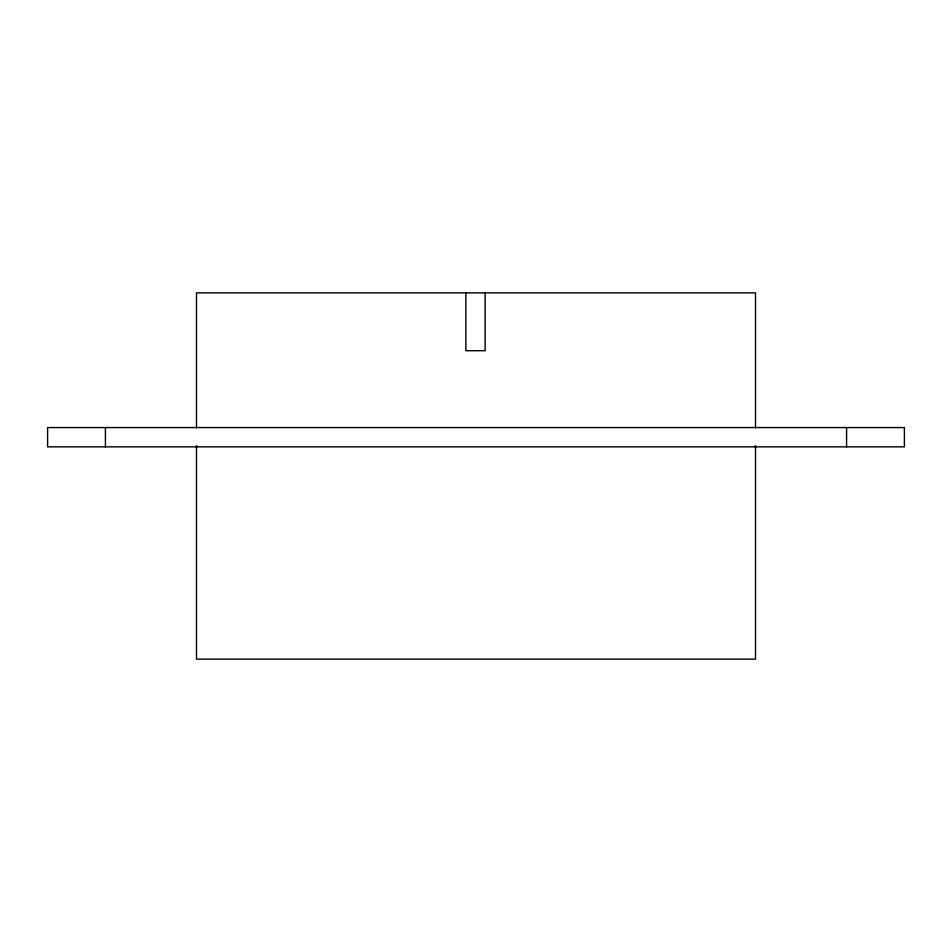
<?xml version="1.0" encoding="UTF-8"?>
<svg xmlns="http://www.w3.org/2000/svg" width="952" height="952" viewBox="0 0 952 952"><rect width="100%" height="100%" fill="white"/><g stroke="black" fill="none" stroke-linecap="round" stroke-linejoin="round"><path stroke-width="1.43" d="M846.578 427.567L846.578 446.845M755.495 427.805L755.495 292.883L196.505 292.883L196.505 427.805M755.495 445.607L755.495 659.117L196.505 659.117L196.505 445.607M485.151 292.883L485.151 350.705L465.885 350.705L465.885 292.883M105.422 427.567L105.422 446.845M904.4 427.567L47.6 427.567L47.6 446.845L904.4 446.845L904.4 427.567"/></g></svg>
